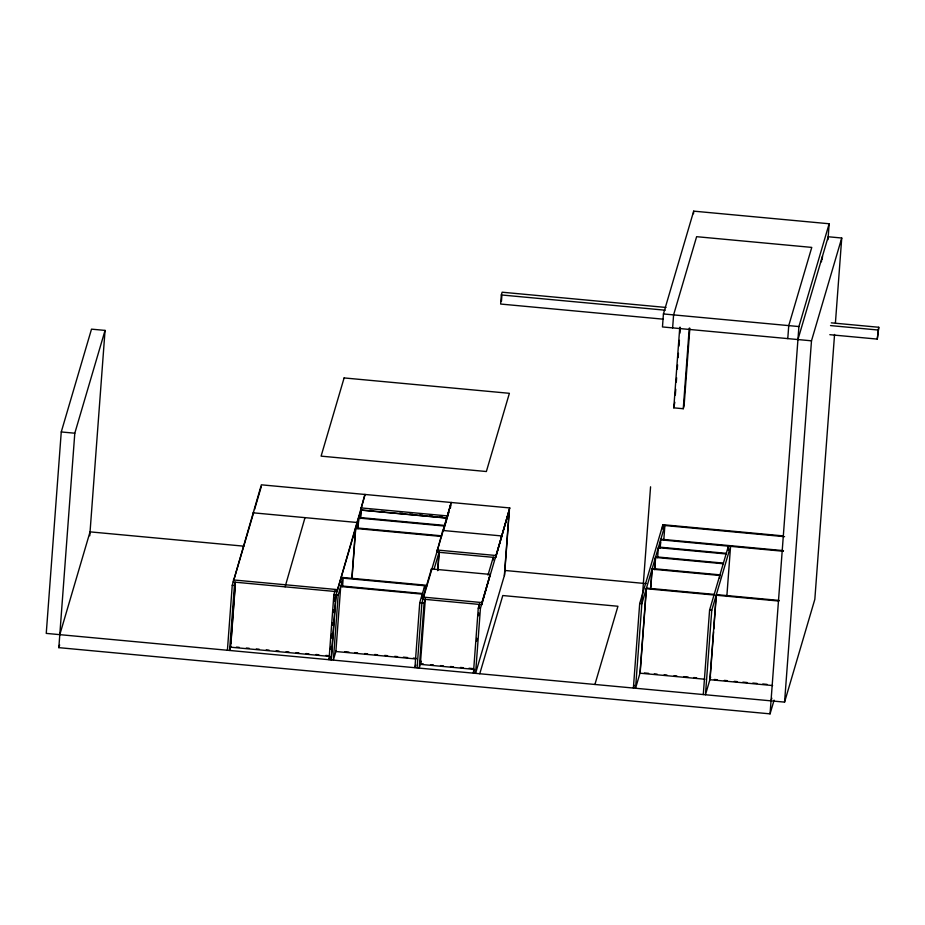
<?xml version="1.0" encoding="UTF-8"?>
<svg xmlns="http://www.w3.org/2000/svg" width="925" height="925" viewBox="0 0 925 925"><rect width="100%" height="100%" fill="white"/><g stroke="black" fill="none" stroke-linecap="round" stroke-linejoin="round"><path stroke-width="1.39" d="M89.76 535.76L105.057 330.41L91.506 329.15L61.258 431.952L46.25 633.394L784.573 702.121L814.832 599.319L834.558 334.457M774.098 700.144L770.062 713.857L58.83 647.65L74.798 433.212L105.057 330.41M227.411 650.263L232.244 585.282L253.727 512.3M501.373 538.015L501.535 535.933L442.774 530.464L436.866 552.098L495.627 557.567L509.767 507.941L261.359 484.816L233.204 582.01L336.978 591.665L365.132 494.47M235.227 582.727L234.418 585.479L229.573 650.46L230.787 646.332M235.378 582.207L230.533 647.188L329.971 656.449M230.926 643.742L235.355 584.403M285.097 586.832L305.007 517.642M335.07 590.601L333.856 594.729L329.011 659.722L329.82 656.958M330.502 649.385L330.711 646.552M331.347 638.077L331.659 633.845M332.283 625.369L332.503 622.537M333.231 612.651L333.451 609.829M334.075 601.354L334.387 597.111M331.208 659.826L336.018 594.937L361.166 509.502L360.53 517.977M331.173 659.918L336.018 594.937M342.551 586.647L343.175 578.171L338.18 595.133L333.37 660.022L336.064 650.888M340.701 582.207L340.909 579.374M351.905 577.905L355.582 528.464L441.468 536.454M352.078 577.281L355.767 527.84L441.653 535.829M356.738 524.556L356.888 522.475L253.115 512.808M357.906 527.944L358.646 518.058L444.532 526.059M357.987 528.742L358.831 517.433L444.717 525.423M364.843 494.447L360.727 509.964L447.006 517.988L451.111 502.472M360.345 518.601L360.981 510.126L446.868 518.116M424.529 588.577L424.737 585.756L419.742 602.73L414.932 667.607L415.695 665.017M421.962 598.359L422.274 594.128L340.712 586.531L335.879 651.512L415.996 658.97M417.094 667.815L421.904 602.927L448.648 512.057M423.164 597.111L423.014 599.18L481.763 604.649L490.204 574.413L431.455 568.944L423.164 597.111L481.913 602.568L490.204 574.413M474.525 669.399L420.343 664.358L425.361 598.753L424.078 603.135L419.233 668.116L421.257 661.225M431.293 571.026L431.455 568.944M437.664 570.667L439.04 552.294M437.849 570.043L439.121 553.081M450.463 507.998L450.683 505.177L449.874 507.929M666.012 307.458L502.136 292.207L501.327 294.948L500.656 304.047L663.086 319.16M479.555 603.794L478.26 608.176L473.427 673.157L474.236 670.405M501.454 301.307L501.847 296.104M476.629 641.152L476.849 638.319M478.526 615.726L478.734 612.893M479.162 607.251L479.37 604.418M480.433 608.372L475.589 673.354L504.541 574.98L509.386 509.999L480.433 608.372L478.26 608.176M481.763 604.649L481.913 602.568M493.013 560.168L493.222 557.347M495.627 557.567L509.767 507.941M504.368 575.604L509.201 510.623M783.325 535.91L662.89 524.695L639.695 603.528L633.394 688.003L634.203 685.263M650.564 486.804L635.556 688.246L640.412 671.747M827.979 239.633L829.158 223.758L693.692 211.143L663.433 313.945L662.462 326.941L811.491 340.816L841.738 238.014L828.199 236.754L797.94 339.556M640.169 672.567L646.459 588.092L714.192 594.393M650.541 589.213L652.032 569.164L719.766 575.466L719.558 578.333M650.83 587.155L652.218 568.54L719.951 574.841M654.634 568.887L655.49 557.428L723.223 563.741M654.703 569.696L655.663 556.804L723.408 563.117M672.625 327.889L673.597 314.893L696.618 236.684L811.768 247.403L788.747 325.612L787.776 338.608M657.617 557.683L658.357 547.658L726.102 553.959M660.022 548.433L660.658 539.842L783.302 551.254M660.207 547.808L660.635 542.073M662.497 528.187L662.705 525.319L784.573 536.662M662.577 528.996L662.89 524.695M663.803 539.842L664.878 525.527L641.857 603.736L639.695 603.528M689.853 328.259L684.072 405.994L683.263 408.723L673.782 407.844L679.782 327.242M674.799 402.225L673.782 407.844M675.331 395.033L675.759 389.275M676.302 382.071L676.626 377.758M677.262 369.121L677.586 364.808M678.118 357.605L678.441 353.292M678.985 346.089L679.413 340.331M679.944 333.139L680.372 327.381M693.496 213.744L693.692 211.143M683.263 408.723L689.264 328.121M703.289 694.548L709.591 610.038L728.403 546.143L728.079 550.433M726.83 596.463L730.565 546.34L711.764 610.234L705.463 694.756L710.666 677.065M710.076 679.077L713.591 631.821M713.811 628.954L716.147 597.457M770.062 713.857L798.911 326.56L829.158 223.758M784.573 702.121L811.491 340.816M821.469 261.763L821.678 258.884M822.267 259.023L822.487 256.144M835.414 322.941L841.738 238.014M829.829 334.688L877.27 339.093L878.75 327.265L831.309 322.848M878.75 327.265L877.27 339.093M59.801 634.654L90.049 531.863L243.795 546.166M58.83 647.65L59.639 644.91M254.525 509.559L261.197 486.897M443.006 530.488L451.25 502.495M443.248 531.239L448.741 512.566M434.207 568.713L439.225 551.67M487.984 575.13L493.256 557.232M479.763 673.747L502.784 595.538L617.935 606.257L594.914 684.465M771.022 700.861L771.832 698.109M501.327 294.948L665.202 310.199M830.511 325.588L877.941 330.005M663.433 313.945L798.911 326.56M61.258 431.952L74.798 433.212M360.889 507.883L447.157 515.907M369.757 510.299L372.613 510.565M381.204 511.363L384.072 511.629M399.82 513.097L402.676 513.363M409.833 514.023L412.7 514.288M419.858 514.959L422.713 515.225M429.871 515.896L432.738 516.162M439.895 516.821L442.763 517.087M660.843 539.217L783.487 550.629M658.542 547.033L726.287 553.335M437.028 550.017L495.777 555.486M505.293 570.505L646.101 583.617M716.366 594.602L779.081 600.429M714.019 595.018L646.274 588.716L639.984 673.192L704.896 679.239M778.896 601.053L716.181 595.226L709.891 679.702L772.606 685.541M709.591 610.038L711.764 610.234M341.198 577.339L427.084 585.328M341.013 577.963L426.899 585.964M340.897 585.907L422.459 593.503M233.366 579.929L337.139 589.583M232.244 585.282L234.418 585.479M333.856 594.729L338.18 595.133M419.742 602.73L424.078 603.135M644.401 672.961L648.633 673.354M654.276 673.886L657.108 674.14M664.162 674.799L666.983 675.065M674.036 675.724L676.857 675.978M683.91 676.638L688.154 677.031M693.796 677.562L696.618 677.817M714.354 679.47L717.199 679.736M724.333 680.395L727.177 680.661M734.3 681.332L737.156 681.598M742.856 682.13L747.134 682.523M752.834 683.055L757.112 683.448M762.813 683.98L767.091 684.384M344.643 651.686L348.933 652.09M354.657 652.622L357.524 652.888M364.681 653.559L367.537 653.825M374.694 654.484L377.55 654.75M384.708 655.42L387.575 655.686M394.721 656.357L397.588 656.623M403.312 657.155L407.601 657.548M413.325 658.08L416.181 658.346M420.528 663.734L423.373 664M430.507 664.659L433.363 664.925M440.485 665.595L443.341 665.861M450.475 666.52L453.319 666.786M460.453 667.445L463.309 667.711M469.01 668.243L473.288 668.648M236.407 647.095L239.24 647.361M246.351 648.02L249.183 648.286M256.294 648.945L259.127 649.211M266.238 649.87L269.071 650.136M276.182 650.795L279.015 651.061M286.126 651.72L288.958 651.986M296.069 652.645L298.902 652.911M306.013 653.57L308.846 653.836M315.957 654.495L318.79 654.761M325.901 655.42L328.733 655.686M344.112 377.932L321.091 456.141L486.365 471.519L509.386 393.31L344.112 377.932"/></g></svg>
